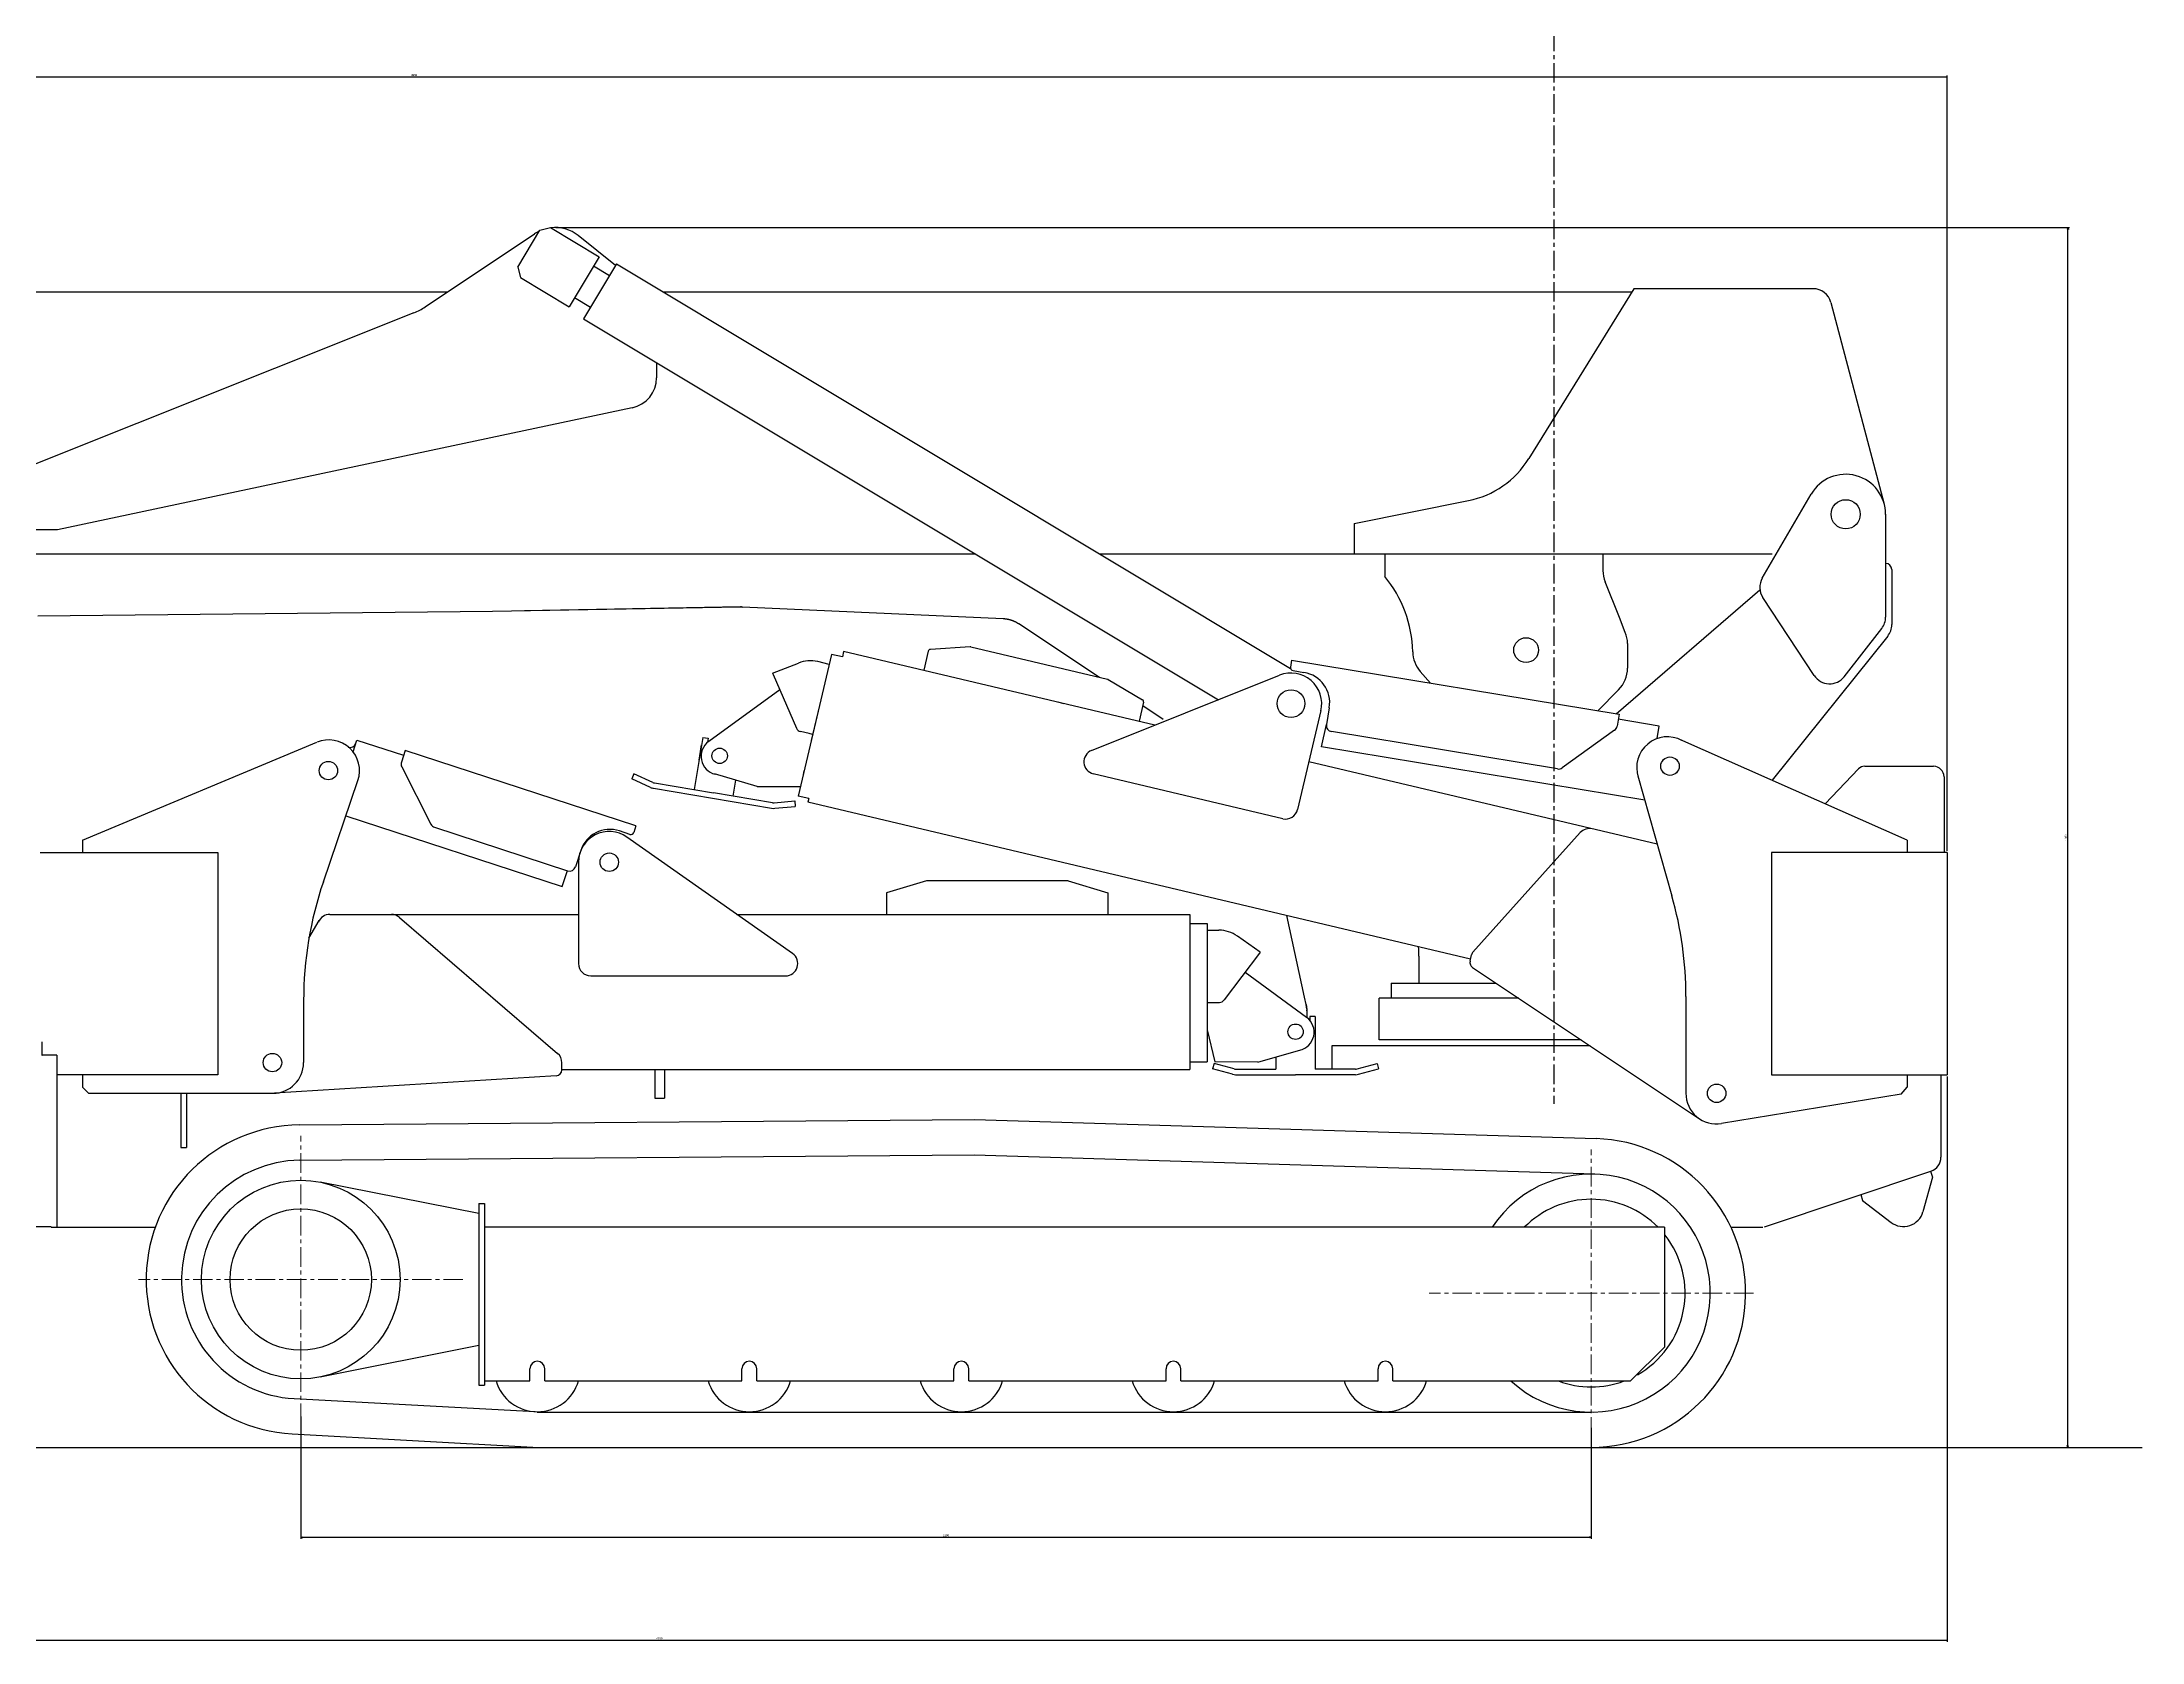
# Model space of a CAD drawing. Header units: millimetres. Extents: x 13669 to 217197, y -88248 to 24578.
# Drawn here: x 89481 to 92890, y 3672 to 6269 of the extents above; entities that cross this region are included whole.
import ezdxf

# ---------------------------------------------------------------- set-up
doc = ezdxf.new("R2010")
doc.units = ezdxf.units.MM
doc.linetypes.add('CENTER', pattern=[50.8, 31.75, -6.35, 6.35, -6.35])
doc.layers.add('1', color=7, linetype='Continuous')
doc.styles.get("Standard").update_dxf_attribs({"font": 'arial.ttf'})
doc.dimstyles.new('DIMSTYLE1', dxfattribs={"dimtxt": 3.2, "dimasz": 1, "dimexe": 2.54, "dimexo": 0, "dimgap": 1.6, "dimtad": 1, "dimdec": 4, "dimzin": 0, "dimdsep": 46, "dimtxsty": 'Standard', "dimsah": 1, "dimcen": 0.09, "dimadec": 0, "dimazin": 0, "dimtfac": 1, "dimtdec": 4, "dimtmove": 0, "dimatfit": 3, "dimfxl": 1, "dimtvp": 1, "dimtolj": 1, "dimtzin": 0, "dimarcsym": 0})
doc.dimstyles.new('DIMSTYLE4', dxfattribs={"dimtxt": 3.2, "dimasz": 1, "dimexe": 2.54, "dimexo": 2.54, "dimgap": 1.6, "dimtad": 1, "dimdec": 4, "dimzin": 0, "dimdsep": 46, "dimtxsty": 'Standard', "dimblk1": 'OPEN30', "dimblk2": 'OPEN30', "dimsah": 1, "dimcen": 0.09, "dimadec": 0, "dimazin": 0, "dimtfac": 1, "dimtdec": 4, "dimtmove": 0, "dimatfit": 3, "dimldrblk": 'OPEN30', "dimfxl": 1, "dimtvp": 1, "dimtolj": 1, "dimtzin": 0, "dimarcsym": 0})

# ---------------------------------------------------------------- blocks, each defined once
blk = doc.blocks.new('_OPEN30')
at = {"color": 0, "linetype": 'ByBlock'}
for q in [(-3, 1), (-3, -1), (-3, 0)]:
    blk.add_line((0, 0), q, dxfattribs=at)
blk = doc.blocks.new('*D122')
at = {"layer": '1', "color": 0, "linetype": 'Continuous', "lineweight": -2, "transparency": 16777216}
for p, q in [((90314.9, 5968.2), (92772.3, 5968.2)), ((92769.7, 3989.2), (92769.7, 5967.2)), ((91997.1, 3988.2), (92772.3, 3988.2))]:
    blk.add_line(p, q, dxfattribs=at)
at = {"layer": 'Defpoints', "color": 0, "linetype": 'Continuous', "transparency": 16777216}
for p in [(90313.9, 5968.2), (92769.7, 5968.2), (91996.1, 3988.2)]:
    blk.add_point(p, dxfattribs=at)
at = {"layer": '1', "color": 0, "linetype": 'Continuous', "lineweight": -2, "transparency": 16777216}
for p, rotation in [((92769.7, 5968.2), 90), ((92769.7, 3988.2), 270)]:
    blk.add_blockref('_OPEN30', p, dxfattribs=dict(at, rotation=rotation))
at = {"layer": '1', "color": 0, "linetype": 'Continuous', "transparency": 16777216, "insert": (92766.5, 4978.2), "char_height": 3.2, "attachment_point": 5, "rotation": 90}
blk.add_mtext('\\A1;1980', dxfattribs=at)
blk = doc.blocks.new('*D123')
at = {"layer": '1', "color": 0, "linetype": 'Continuous', "lineweight": -2, "transparency": 16777216}
for p, q in [((89900.8, 4038.5), (89900.8, 3839.7)), ((91996.1, 4019.8), (91996.1, 3839.7)), ((89901.8, 3842.2), (91995.1, 3842.2))]:
    blk.add_line(p, q, dxfattribs=at)
at = {"layer": 'Defpoints', "color": 0, "linetype": 'Continuous', "transparency": 16777216}
for p in [(89900.8, 4039.5), (91996.1, 4020.8), (91996.1, 3842.2)]:
    blk.add_point(p, dxfattribs=at)
at = {"layer": '1', "color": 0, "linetype": 'Continuous', "lineweight": -2, "transparency": 16777216, "rotation": 180}
blk.add_blockref('_OPEN30', (89900.8, 3842.2), dxfattribs=at)
at = {"layer": '1', "color": 0, "linetype": 'Continuous', "lineweight": -2, "transparency": 16777216}
blk.add_blockref('_OPEN30', (91996.1, 3842.2), dxfattribs=at)
at = {"layer": '1', "color": 0, "linetype": 'Continuous', "transparency": 16777216, "insert": (90948.4, 3845.4), "char_height": 3.2, "attachment_point": 5}
blk.add_mtext('\\A1;2100', dxfattribs=at)
blk = doc.blocks.new('*D124')
at = {"color": 0, "linetype": 'Continuous', "lineweight": -2, "transparency": 16777216}
for p, q in [((87596, 5436.2), (87596, 6215)), ((92572.7, 6212.5), (87597, 6212.5)), ((92573.7, 4956.5), (92573.7, 6215))]:
    blk.add_line(p, q, dxfattribs=at)
at = {"color": 0, "linetype": 'Continuous', "transparency": 16777216}
for points in [[(87597, 6212.6), (87597, 6212.3), (87596, 6212.5)], [(92572.7, 6212.6), (92572.7, 6212.3), (92573.7, 6212.5)]]:
    blk.add_solid(points, dxfattribs=at)
at = {"layer": 'Defpoints', "color": 0, "linetype": 'Continuous', "transparency": 16777216}
for p in [(87596, 6212.5), (87596, 5433.7), (92573.7, 4954)]:
    blk.add_point(p, dxfattribs=at)
at = {"color": 0, "linetype": 'Continuous', "transparency": 16777216, "insert": (90084.9, 6215.7), "char_height": 3.2, "attachment_point": 5}
blk.add_mtext('\\A1;4980', dxfattribs=at)
blk = doc.blocks.new('*D125')
at = {"color": 0, "linetype": 'Continuous', "lineweight": -2, "transparency": 16777216}
for p, q in [((88392.2, 4728), (88392.2, 3672.3)), ((92573.7, 4590.3), (92573.7, 3672.3)), ((92572.7, 3674.8), (88393.2, 3674.8))]:
    blk.add_line(p, q, dxfattribs=at)
at = {"color": 0, "linetype": 'Continuous', "transparency": 16777216}
for points in [[(88393.2, 3675), (88393.2, 3674.6), (88392.2, 3674.8)], [(92572.7, 3675), (92572.7, 3674.6), (92573.7, 3674.8)]]:
    blk.add_solid(points, dxfattribs=at)
at = {"layer": 'Defpoints', "color": 0, "linetype": 'Continuous', "transparency": 16777216}
for p in [(88392.2, 4730.5), (92573.7, 4592.8), (88392.2, 3674.8)]:
    blk.add_point(p, dxfattribs=at)
at = {"color": 0, "linetype": 'Continuous', "transparency": 16777216, "insert": (90483, 3678), "char_height": 3.2, "attachment_point": 5}
blk.add_mtext('\\A1;4190', dxfattribs=at)

msp = doc.modelspace()

# ---------------------------------------------------------------- linework, layer by layer
msp.add_line((92769.7368808, 3988.1933112), (92769.7368808, 5968.1933112))
at = {"color": 3, "linetype": 'Continuous'}
for p, q in [((89473.8637769, 5337.6463427), (90212.0140043, 5345.3154097)), ((90212.3578569, 5345.3201673), (90614.5900086, 5352.2723296)), ((90614.667319, 5352.2739352), (90264.0046148, 5346.2131018)), ((90614.5910791, 5352.272389), (90617.942423, 5352.2176176)), ((91041.4860031, 5332.9732299), (90617.7946133, 5352.2299342)), ((91197.6924388, 5237.9917896), (91066.7684475, 5324.7289739)), ((91300.7876266, 5169.6912299), (91267.7799682, 5191.5588029)), ((91530.5132272, 4718.7411854), (91501.6213307, 4851.2322936)), ((91533.0361313, 4707.1716555), (91530.5132272, 4718.7411854)), ((91534.0271309, 4699.4175918), (91533.0001522, 4707.171269)), ((91534.1455644, 4696.5424462), (91534.1157405, 4697.768183)), ((91534.1815732, 4696.5428178), (91534.1815732, 4686.0442318))]:
    msp.add_line(p, q, dxfattribs=at)
at = {"color": 7, "linetype": 'Continuous'}
for p, q in [((90987.524202, 5287.6047623), (90923.0046275, 5283.3438456)), ((90988.5886829, 5287.5158843), (91210.8383042, 5234.8785765)), ((90666.8744024, 5244.6530034), (90708.8519055, 5261.3304027)), ((90762.6629159, 5275.4026326), (90708.1668623, 5045.3053457)), ((90758.8229426, 5259.1890292), (90740.1442912, 5263.6128058)), ((90780.1411239, 5271.2630812), (90762.6629159, 5275.4026326)), ((90782.2105931, 5280.0009554), (90780.1411239, 5271.2630812)), ((91287.263622, 5160.3847991), (90782.2105931, 5280.0009554)), ((90919.7461327, 5280.5875993), (90912.4244717, 5249.6738731)), ((91509.6107617, 5265.8690982), (91507.7747841, 5254.745238)), ((91509.6107617, 5265.8690982), (92041.194628, 5178.1322467)), ((90678.4897058, 5217.8094873), (90563.2090895, 5134.1737656)), ((90666.8744024, 5244.6530034), (90667.7216769, 5242.52036)), ((90667.7216769, 5242.52036), (90705.5861272, 5155.627261)), ((90912.4244717, 5249.6738731), (90912.7950296, 5249.0734675)), ((91184.7670531, 5119.4076128), (91490.0331832, 5241.4502818)), ((91211.8295515, 5234.4805909), (91267.5843446, 5201.7339601)), ((91511.8844645, 5249.01077), (91529.6039557, 5246.0862063)), ((90742.9493166, 5192.166443), (90729.5513644, 5135.5966819)), ((90742.9493166, 5192.166443), (90729.5513644, 5135.5966819)), ((91139.8599079, 5195.2956815), (91130.3454302, 5197.5491105)), ((91269.2604356, 5197.8090198), (91261.9387746, 5166.8953035)), ((91557.196769, 5184.0568227), (91519.1557799, 5023.437031)), ((91570.7008699, 5188.741696), (91566.2002978, 5161.4734251)), ((90726.025577, 5146.6850727), (90712.4333663, 5149.904237)), ((91261.9387746, 5166.8953035), (91261.3385387, 5166.5248454)), ((91558.1711752, 5125.0797063), (91566.2002909, 5161.4734236)), ((91941.4663978, 5089.4241923), (91574.4197186, 5150.0045191)), ((92033.9360337, 5152.0988994), (91948.9031473, 5091.1585908)), ((92041.194628, 5178.1322467), (92037.9681904, 5158.5838918)), ((92106.2940548, 5158.9945186), (92039.8460727, 5169.9616151)), ((92102.9358166, 5138.6475686), (92106.2940548, 5158.9945186)), ((89546.3275303, 4973.9449983), (89927.2320755, 5132.7345663)), ((89985.8066605, 5117.314759), (89992.0212374, 5136.3469768)), ((89992.0212374, 5136.3469768), (90067.8685288, 5111.5806402)), ((90070.3858355, 5119.3016958), (90064.2444375, 5100.4647159)), ((90445.0790447, 4997.1409186), (90070.3858355, 5119.3016958)), ((90553.63385, 5140.5792986), (90539.3999975, 5055.9631151)), ((90547.4274545, 5103.6826888), (90551.5651512, 5128.2804087)), ((90553.6340495, 5140.5790691), (90562.4892255, 5139.0894943)), ((90562.4890259, 5139.0895242), (90561.42674, 5132.774755)), ((90731.8507389, 5145.3054281), (90726.025577, 5146.6850727)), ((92083.0049822, 5038.4569316), (91558.1711752, 5125.0797063)), ((92508.8835893, 4973.9530291), (92139.9626304, 5137.3007294)), ((90064.8359293, 5092.8513481), (90112.2366969, 4999.5910521)), ((90441.8509848, 5081.5505757), (90438.1201634, 5073.3826579)), ((90472.465511, 5067.5673237), (90441.8509848, 5081.5505757)), ((90641.6946253, 5061.1151767), (90572.4485921, 5081.1985757)), ((90717.8244148, 5086.0820775), (90716.4447502, 5080.2568259)), ((91495.1394987, 5008.6183516), (91187.5758698, 5081.4613684)), ((92103.2287609, 4967.1325422), (91537.5510453, 5101.1069923)), ((89937.5890585, 4906.3169341), (89993.6408766, 5070.5778221)), ((90468.7346896, 5059.3994059), (90438.1201634, 5073.3826579)), ((90473.4660373, 5057.9483136), (90665.3255224, 5025.6745152)), ((90474.9555522, 5066.8034995), (90570.8852449, 5050.6666018)), ((90666.8150373, 5034.5296941), (90570.8852449, 5050.6666018)), ((90606.725196, 5071.2573478), (90602.3705921, 5045.3704876)), ((90642.0938181, 5061.1139694), (90711.5357063, 5060.9056927)), ((92071.7709211, 5078.0767802), (92126.9952398, 4883.3138064)), ((89974.0349525, 5013.1222541), (90325.2469273, 4898.4413829)), ((90669.4180219, 5034.4367953), (90702.9225803, 5037.6341889)), ((90670.2710832, 5025.4978088), (90703.7756416, 5028.6952084)), ((90702.9225803, 5037.6341889), (90703.7756416, 5028.6952084)), ((90725.6451165, 5041.1657833), (90708.1668623, 5045.3053457)), ((90725.6451165, 5041.1657833), (90724.2654816, 5035.3405808)), ((91799.9920487, 4780.5667238), (90724.2654816, 5035.3405808)), ((90118.0384208, 4994.6258384), (90334.1821922, 4924.156744)), ((90435.2950278, 4983.2252341), (90418.2203988, 4988.7920549)), ((90699.2928603, 4789.7313665), (90430.3705761, 4978.8414488)), ((90445.0790447, 4997.1409186), (90441.5843187, 4986.4218472)), ((91803.9922879, 4792.1683183), (91978.2098356, 4986.0568513)), ((89480.7649551, 4953.9983775), (89766.1188772, 4953.9983775)), ((89546.3275303, 4973.9449983), (89546.3275303, 4953.9903488)), ((89766.1188772, 4953.9983775), (89766.1188772, 4592.819184)), ((90355.3274917, 4956.825924), (90346.7607749, 4930.5499729)), ((92573.7361979, 4953.9983775), (92288.3847003, 4953.9983775)), ((92288.3847003, 4953.9983775), (92288.3847003, 4592.819184)), ((92508.8835893, 4973.9530291), (92508.8835893, 4953.9983775)), ((92573.7361979, 4953.9983775), (92573.7361979, 4592.819184)), ((90325.2469273, 4898.4413829), (90333.6955672, 4924.3153966)), ((90351.7878711, 4938.4716933), (90351.7878711, 4773.4085712)), ((90916.5087212, 4907.9868741), (90852.0288564, 4888.1469847)), ((90852.0288564, 4888.1469847), (90852.0288564, 4853.2263444)), ((90916.8814741, 4908.1015844), (91145.9699535, 4908.1014138)), ((91146.7328199, 4907.9866995), (91211.2125848, 4888.1467143)), ((91211.2125848, 4888.1467143), (91211.2125848, 4853.22607)), ((89914.1860436, 4814.5278845), (89930.8486466, 4843.2784318)), ((89948.1133613, 4853.2271815), (90351.7878711, 4853.2271815)), ((90061.0600516, 4848.4073928), (90317.8887094, 4627.724968)), ((90608.9992592, 4853.2271815), (91344.4098841, 4853.2271815)), ((91344.4098841, 4853.2271815), (91344.4098841, 4601.7985676)), ((91344.4098841, 4838.2611928), (91372.3331265, 4838.2611928)), ((91372.3331265, 4838.2611928), (91372.3331265, 4613.7713586)), ((91372.3331265, 4827.5854502), (91391.5284038, 4827.5854502)), ((91458.456405, 4792.2499927), (91421.4525989, 4818.1527168)), ((91457.1403957, 4790.3700251), (91400.2696387, 4714.5423491)), ((91458.456405, 4792.2499927), (91457.1403957, 4790.3700251)), ((91799.2917901, 4777.610063), (91801.7050059, 4787.7992174)), ((90371.7425227, 4753.4539196), (90687.8144458, 4753.4539196)), ((91372.3331265, 4758.7087776), (91372.3331265, 4700.574093)), ((91434.062043, 4759.598785), (91533.8872827, 4686.2633153)), ((91803.4661436, 4767.0090047), (92171.9143079, 4521.3790569)), ((89905.5112378, 4712.9853175), (89905.5112378, 4612.7657938)), ((91372.3331265, 4710.5514187), (91392.2877781, 4710.5514187)), ((92149.6998718, 4720.0095544), (92149.6998718, 4562.8872066)), ((91547.9026318, 4687.8242978), (91538.9230386, 4687.8242978)), ((91538.9232381, 4687.8242978), (91538.9232381, 4681.5842288)), ((91547.9028313, 4687.8245173), (91547.9028313, 4602.019316)), ((91372.3331265, 4665.7064024), (91385.1264527, 4613.8810294)), ((89504.710517, 4617.7624984), (89504.710517, 4592.819184)), ((90324.8386153, 4601.2012551), (90324.8386153, 4612.5901131)), ((91344.4098841, 4613.7713586), (91372.3331265, 4613.7713586)), ((91383.6054094, 4611.0704965), (91381.2812911, 4602.3968779)), ((91416.115428, 4602.3594829), (91383.6054094, 4611.0704965)), ((91454.9674339, 4613.6740398), (91385.1264527, 4613.8810294)), ((91454.9674339, 4613.6740398), (91524.3320976, 4633.344158)), ((91484.047647, 4621.9204691), (91484.047647, 4602.019316)), ((91615.8350504, 4602.3594829), (91648.3450689, 4611.0704965)), ((91648.3450689, 4611.0704965), (91650.6690874, 4602.3968779)), ((89766.1188772, 4592.819184), (89504.710517, 4592.819184)), ((89546.3275303, 4592.8111422), (89546.3275303, 4572.8564907)), ((89546.3275303, 4572.8564907), (89556.3048561, 4562.8791649)), ((90315.4764714, 4591.2429062), (89857.9929266, 4562.9821109)), ((90324.8386153, 4601.7985676), (91344.4098841, 4601.7985676)), ((91413.7913097, 4593.6858344), (91381.2812911, 4602.3968779)), ((91418.6977594, 4602.019316), (91484.047647, 4602.019316)), ((91418.6977594, 4593.0397228), (91515.9751893, 4593.0397228)), ((91613.2528187, 4593.0397228), (91515.9751893, 4593.0397228)), ((91613.2528187, 4602.019316), (91547.9028313, 4602.019316)), ((91618.1591686, 4593.6858344), (91650.6690874, 4602.3968779)), ((92288.3847003, 4592.819184), (92573.7361979, 4592.819184)), ((92499.0368976, 4561.2779438), (92508.8835893, 4572.8645324)), ((92508.8835893, 4592.819184), (92508.8835893, 4572.8645324)), ((89556.3048561, 4562.8791649), (89855.6246188, 4562.8791649)), ((92499.0368976, 4561.2779438), (92207.6327251, 4513.6537533))]:
    msp.add_line(p, q, dxfattribs=at)
at = {"linetype": 'Continuous'}
for p, q in [((90190.1562322, 4367.5503421), (89932.2154958, 4418.7562486)), ((90190.1562322, 4153.5980114), (89932.2153545, 4102.3923163)), ((90272.967834, 4095.9484262), (90272.967834, 4115.9028776)), ((90296.9134152, 4095.9484262), (90296.9134152, 4115.9028776)), ((90617.1855628, 4095.9484262), (90617.1855628, 4115.9028776)), ((90641.1311439, 4095.9484262), (90641.1311439, 4115.9028776)), ((90961.4032915, 4095.9484262), (90961.4032915, 4115.9028776)), ((90985.3488726, 4095.9484262), (90985.3488726, 4115.9028776)), ((91305.6210202, 4095.9484262), (91305.6210202, 4115.9028776)), ((91329.5666013, 4095.9484262), (91329.5666013, 4115.9028776)), ((91649.8387489, 4095.9484262), (91649.8387489, 4115.9028776)), ((91673.78433, 4095.9484262), (91673.78433, 4115.9028776))]:
    msp.add_line(p, q, dxfattribs=at)
at = {"color": 7, "linetype": 'Continuous'}
for centre, radius in [((92409.1101441, 5502.751078), 23.692907), ((91508.6063244, 5195.4509686), 22.448983), ((90580.9815004, 5110.685265), 12.4716572), ((89945.7198806, 5086.6887887), 14.9659887), ((92123.8653926, 5093.9037023), 14.9659887), ((90401.6745, 4938.0344498), 14.9659887), ((91515.9751893, 4662.8811829), 12.4716572), ((89854.9170767, 4612.7738355), 14.9659887), ((92199.5865008, 4562.8872066), 14.9659887)]:
    msp.add_circle(centre, radius, dxfattribs=at)
at = {"linetype": 'Continuous'}
msp.add_circle((89900.8135142, 4260.5742965), 161.2687645, dxfattribs=at)
at = {"color": 3, "linetype": 'Continuous'}
msp.add_arc((90615.5293782, 5302.3947629), 49.8866273, 87.3974377976, 90.9901988297, dxfattribs=at)
at = {"color": 7, "linetype": 'Continuous'}
for centre, radius, start, end in [((90987.760964, 5284.0207473), 3.5918372, 76.6768240001, 93.7795690002), ((90728.1184209, 5212.8360797), 52.1814129, 76.6756549999, 111.6676500002), ((90923.2412897, 5279.7598006), 3.5918372, 93.7775989997, 166.6752900001), ((91512.6968883, 5253.9328442), 4.9886629, 170.62782, 260.62742), ((91210.0103857, 5231.3834394), 3.5918372, 59.572182, 76.6749340001), ((91508.5522473, 5195.1283718), 49.8866289, 346.67565, 111.7910700002), ((91521.4801476, 5196.865484), 49.8866289, 350.6279400001, 80.627905), ((91265.7652786, 5198.6368186), 3.5918372, 346.6752900001, 59.5738570004), ((90714.732641, 5159.6129831), 9.9773258, 203.5457200002, 256.6760200004), ((91576.0444363, 5159.8486675), 9.9773258, 170.6279400001, 260.6281099997), ((92028.1240519, 5160.2086394), 9.9773258, 305.6279300004, 350.6279400001), ((89946.4274027, 5086.6887887), 49.8866289, 341.15848, 112.5927899999), ((89980.8334125, 5134.2274636), 9.9773258, 251.9166399996, 341.9166100001), ((90580.7862441, 5109.9460848), 29.9321829, 126.9807000002, 255.9896999999), ((91192.1747186, 5100.8788608), 19.9546516, 111.7913400005, 256.6753499999), ((92119.7654899, 5091.6854734), 49.8866289, 61.8526899998, 198.3828500001), ((90073.7303414, 5097.372038), 9.9773258, 161.9425399999, 206.9425099999), ((91943.0911554, 5099.2683408), 9.9773258, 260.62794, 305.6279300004), ((90476.6106908, 5076.642799), 18.956919, 245.45117, 260.4512299995), ((90476.6106908, 5076.642799), 9.9773258, 245.4513499999, 260.4508700004), ((90668.4702757, 5044.3689936), 18.956919, 260.4512299995, 275.45111), ((90668.4702757, 5044.3689936), 9.9773258, 260.4508700004, 275.4510400002), ((91499.7382976, 5028.0358489), 19.9546516, 256.6755100002, 346.67564), ((90121.1310996, 5004.1117451), 9.9773258, 206.9425099999, 251.9425400001), ((90401.6745, 4938.0344498), 49.8866289, 54.884551, 180.0000099999), ((90402.7570095, 4941.3625352), 49.8866289, 71.9425400001, 161.9425399999), ((90436.8413667, 4987.9681861), 4.9886629, 251.9425400001, 341.9425399999), ((91993.0527241, 4972.7198316), 19.9546516, 76.6756020003, 138.0588399999), ((90337.274871, 4933.6426508), 9.9773258, 251.9425400001, 341.9425399999), ((90504.1507851, 4712.9853175), 598.6395473, 161.15848, 180), ((91145.9699535, 4905.5073101), 2.5941046, 72.896727, 90), ((91551.0603245, 4720.0095544), 598.6395473, 0, 15.830492), ((89948.1133613, 4833.2725299), 19.9546516, 90, 157.72809), ((90048.0552759, 4833.2725299), 19.9546516, 49.3288600004, 90), ((91391.5284038, 4775.4040364), 52.1814129, 55.0078859999, 90), ((90371.7425227, 4773.4085712), 19.9546516, 180, 270), ((90687.8144458, 4773.4085712), 19.9546516, 270, 54.8845529997), ((91809.0005662, 4775.3106586), 9.9773258, 166.67572, 236.3100300001), ((91811.413782, 4785.4998229), 9.9773258, 138.0590600003, 166.67572), ((91392.2877781, 4720.5287445), 9.9773258, 270, 323.1301000002), ((91516.1659557, 4662.1408653), 29.9321829, 282.8267500005, 52.6776580001), ((89480.7651766, 4624.7464766), 0.0002215, 180, 0), ((89855.6246188, 4612.7657938), 49.8866289, 270, 0), ((90304.8839637, 4612.5901131), 19.9546516, 0, 49.328912), ((90314.8612895, 4601.2012551), 9.9773258, 273.5349599996, 0), ((91418.6977594, 4611.9968214), 18.956919, 254.9998900001, 270), ((91418.6977594, 4611.9968214), 9.9773258, 254.9996100005, 270), ((91613.2528187, 4611.9968214), 9.9773258, 270, 284.9997200003), ((91613.2528187, 4611.9968214), 18.956919, 270, 284.9997599996), ((92199.5865008, 4562.8872066), 49.8866289, 180, 279.2817999999)]:
    msp.add_arc(centre, radius, start, end, dxfattribs=at)
at = {"color": 3, "linetype": 'Continuous'}
for points, start_tangent, end_tangent in [([(91066.7684475, 5324.7289739), (91065.7621045, 5325.3298067), (91064.7534767, 5325.9259646), (91063.7402793, 5326.512773), (91062.7202275, 5327.0855571), (91061.6910364, 5327.6396422), (91060.6504213, 5328.1703534), (91059.5960973, 5328.673016), (91058.5263714, 5329.1438632), (91057.4426079, 5329.5838193), (91056.3471554, 5329.9953188), (91055.2423559, 5330.3807887), (91054.1298379, 5330.7417885), (91053.0099046, 5331.0782674), (91051.8827154, 5331.3899998), (91050.7484487, 5331.6766829), (91049.6075503, 5331.9369383), (91048.4606621, 5332.1685983), (91047.3084306, 5332.3694766), (91046.1515043, 5332.5374485), (91044.9906565, 5332.674128), (91043.826855, 5332.7869589), (91042.6610842, 5332.8838907), (91041.4943288, 5332.9728731)], (-0.8574733753, 0.514528338), (-0.9973587374, 0.0726329742)), ([(91533.0361313, 4707.1716555), (91533.17872, 4706.419002), (91533.3188112, 4705.6660794), (91533.4539076, 4704.9126184), (91533.5815116, 4704.15835), (91533.6991257, 4703.4030051), (91533.8042526, 4702.6463144), (91533.8943948, 4701.8880089), (91533.9678872, 4701.127909), (91534.0263949, 4700.3661943), (91534.0724153, 4699.6031339), (91534.1084459, 4698.8389969), (91534.1369841, 4698.0740524), (91534.1605274, 4697.3085697), (91534.1815732, 4696.5428178)], (0.1877432935, -0.9822181304), (0.0258391421, -0.9996661136))]:
    msp.add_spline(points, degree=3, dxfattribs=dict(at, start_tangent=start_tangent, end_tangent=end_tangent))
at = {"layer": '1', "color": 7, "linetype": 'CENTER'}
msp.add_line((91935.1871045, 8826.0161949), (91935.1871045, 4545.8019147), dxfattribs=at)
at = {"layer": '1', "color": 7, "linetype": 'Continuous'}
for p, q in [((90289.0617789, 5963.9396181), (90306.1725728, 5968.2174962)), ((90306.1725728, 5968.2174962), (90385.310683, 5920.7343666)), ((90103.1108121, 5839.347048), (90280.5834867, 5958.0846841)), ((90253.1284412, 5904.0514803), (90289.0617789, 5963.9396181)), ((90411.9896522, 5906.5759432), (90351.2320503, 5955.1042973)), ((90253.1284412, 5904.0514803), (90257.4063192, 5886.9403272)), ((90385.310683, 5920.7343666), (90336.5444295, 5839.4573174)), ((90413.483936, 5909.0666173), (90360.0978149, 5820.0893918)), ((90376.3274799, 5905.7623687), (90402.190881, 5890.2444582)), ((90413.483936, 5909.0666173), (91507.9546903, 5252.3841946)), ((90257.4063192, 5886.9403272), (90336.5444295, 5839.4573174)), ((92064.8924154, 5868.9191223), (91894.5429526, 5593.0358563)), ((92356.1443146, 5868.9191223), (92064.8924154, 5868.9191223)), ((88367.9864662, 5863.9305394), (90139.854588, 5863.9305394)), ((90345.5279452, 5854.4298362), (90371.3911167, 5838.9114778)), ((90488.710736, 5863.9305394), (92061.8119361, 5863.9305394)), ((92385.0779997, 5846.6535631), (92471.7996755, 5519.3616487)), ((90084.6032725, 5829.6026332), (89279.3698908, 5508.3308773)), ((90360.0978149, 5820.0893918), (91390.6904509, 5201.7339314)), ((90478.4976657, 5749.0493391), (90478.4976657, 5724.2469851)), ((90438.971533, 5675.4478064), (89505.7084324, 5477.3088981)), ((91610.9243061, 5487.7850898), (91796.5529652, 5524.9110371)), ((91797.1459776, 5525.029448), (91797.4576293, 5525.091946)), ((91797.1459776, 5525.029448), (91797.4576293, 5525.091946)), ((92273.7622964, 5399.0513866), (92353.1220171, 5535.4801342)), ((92473.9626798, 5502.751078), (92473.9626798, 5335.9368211)), ((89505.7084324, 5477.3088981), (89281.2186093, 5477.3088981)), ((91610.9243061, 5487.7850898), (91610.9243061, 5437.898662)), ((91610.9243061, 5487.7850898), (91610.9243061, 5437.898662)), ((90997.0824894, 5437.898662), (88367.2958757, 5437.898662)), ((92289.9453188, 5437.898662), (91198.7638972, 5437.898662)), ((91660.8049869, 5437.898662), (91660.8049869, 5401.9802903)), ((92015.0001209, 5437.898662), (92015.0001209, 5411.5874969)), ((92041.746018, 5335.1157271), (92018.5680125, 5393.0599627)), ((92483.9400851, 5412.9553882), (92483.9400851, 5323.7074536)), ((92036.4881671, 5178.9090035), (92269.9301653, 5380.323787)), ((92357.9416816, 5241.0535922), (92274.6381061, 5367.5376848)), ((92051.3412518, 5311.1270439), (92041.746018, 5335.1157271)), ((92054.906547, 5293.1277229), (92054.9095026, 5252.8590641)), ((92477.3522966, 5304.9731493), (92289.6121861, 5071.0401655)), ((92406.5516023, 5239.1221637), (92467.643441, 5317.5417059)), ((91718.3870456, 5247.7735016), (91735.0827428, 5228.6553496)), ((92040.5033621, 5217.7904014), (92006.9000492, 5183.7924653)), ((92375.9511414, 5032.8116253), (92429.9969889, 5089.4313868)), ((92439.9281063, 5093.6809333), (92551.4866184, 5093.6809333)), ((92568.7475511, 5076.4201203), (92568.7475511, 4953.9982171)), ((89477.7722005, 4953.9982171), (89544.1735364, 4953.9982171)), ((92508.8835983, 4973.9530277), (92508.8835983, 4953.9982171)), ((92573.7360143, 4924.0662407), (92573.7360143, 4902.1162843)), ((91716.1848902, 4785.4620334), (91716.1848902, 4741.4811846)), ((91671.2869256, 4741.4811846), (91841.7577925, 4741.4811846)), ((91671.2869256, 4741.4811846), (91671.2869256, 4717.1366701)), ((91651.8311409, 4649.6899898), (91651.8311409, 4717.1366701)), ((91878.2750432, 4717.1366701), (91651.8311409, 4717.1366701)), ((89480.7653981, 4624.7464766), (89480.7653981, 4646.6967922)), ((91994.412634, 4639.7124648), (91575.0059344, 4639.7124648)), ((91575.0059344, 4639.7124648), (91575.0059344, 4602.0192466)), ((91979.4460812, 4649.6899898), (91651.8311409, 4649.6899898)), ((89504.7109792, 4624.7464766), (89480.7653981, 4624.7464766)), ((89504.7109792, 4624.7464766), (89504.7109792, 4345.3815231)), ((90475.5044681, 4601.7985881), (90475.5044681, 4554.9053579)), ((90491.4683884, 4601.7985881), (90491.4683884, 4554.9053579)), ((92563.758609, 4592.819184), (92563.758609, 4459.0879531)), ((89706.2526744, 4562.8872582), (89706.2526744, 4475.0865945)), ((89715.2322673, 4562.8872582), (89715.2322673, 4475.0865945)), ((90475.5044681, 4554.9053579), (90491.4683884, 4554.9053579)), ((89898.7520391, 4511.4954915), (90994.9310561, 4520.5014245)), ((90994.9310561, 4520.5014245), (92003.7909549, 4489.3344548)), ((89706.2526744, 4475.0865945), (89715.2322673, 4475.0865945)), ((89899.2234079, 4454.1278655), (90994.2805743, 4463.1245795)), ((90994.2805743, 4463.1245795), (92002.0195806, 4431.9922111)), ((92277.2560764, 4346.3279722), (92547.3855785, 4436.3711395)), ((92547.0176546, 4436.2485381), (92550.1727244, 4426.7830894)), ((92433.4335865, 4398.387222), (92436.5886563, 4388.921893)), ((92550.1727244, 4426.7830894), (92534.5687062, 4370.6399207)), ((90190.1562322, 4384.2930924), (90199.1358251, 4384.2930924)), ((90190.1562322, 4384.2930924), (90190.1562322, 4088.9640989)), ((90199.1358251, 4384.2930924), (90199.1358251, 4088.9640989)), ((92436.5886563, 4388.921893), (92482.757772, 4353.3696492)), ((89495.7313863, 4346.379096), (89102.7411782, 4346.379096)), ((89495.7313863, 4345.3815231), (89664.6497414, 4345.3815231)), ((92114.7823153, 4345.3815231), (90199.1358251, 4345.3815231)), ((92114.7823153, 4345.3815231), (92114.7823153, 4150.8236764)), ((92222.9020018, 4345.3815231), (92274.4162502, 4345.3815231)), ((92059.9068257, 4095.9484262), (92114.7823153, 4150.8236764)), ((90199.1358251, 4095.9484262), (90272.967834, 4095.9484262)), ((90296.9134152, 4095.9484262), (90617.1855628, 4095.9484262)), ((90641.1311439, 4095.9484262), (90961.4032915, 4095.9484262)), ((90985.3488726, 4095.9484262), (91305.6210202, 4095.9484262)), ((91329.5666013, 4095.9484262), (91649.8387489, 4095.9484262)), ((91673.78433, 4095.9484262), (92059.9068257, 4095.9484262)), ((89890.3621061, 4067.2965806), (90281.1695548, 4046.1636474)), ((90190.1562322, 4088.9640989), (90199.1358251, 4088.9640989)), ((90284.9406246, 4045.5627331), (91996.0518628, 4045.5627331)), ((89886.9454309, 4010.0280893), (90277.9099625, 3988.3876296)), ((88505.9059496, 3988.1933112), (92890.1710023, 3988.1933112)), ((90284.9406246, 3988.1933112), (91996.0518628, 3988.1933112))]:
    msp.add_line(p, q, dxfattribs=at)
at = {"layer": '1', "linetype": 'CENTER', "lineweight": 9}
for p, q in [((89900.8135142, 4027.3685872), (89900.8135142, 4493.7800057)), ((91996.0518628, 4005.4182717), (91996.0518628, 4471.8296901)), ((90164.191357, 4260.5742965), (89637.4356714, 4260.5742965)), ((92259.4297056, 4238.6239809), (91732.6740201, 4238.6239809))]:
    msp.add_line(p, q, dxfattribs=at)
at = {"layer": '1', "color": 7, "linetype": 'Continuous'}
for centre, radius in [((91890.2832732, 5282.2523847), 20.1043112), ((91890.2832732, 5282.2523847), 20.1043112), ((91890.2832732, 5282.2523847), 20.1043112), ((91890.2832732, 5282.2523847), 20.1043112), ((89900.8135142, 4260.5742965), 114.7392389)]:
    msp.add_circle(centre, radius, dxfattribs=at)
for centre, radius, start, end in [((90313.8717955, 5908.3293583), 59.8639528, 51.3848669996, 96.6945960004), ((90313.8717955, 5908.3293583), 59.8639528, 115.4774299998, 124.10112), ((92356.1443146, 5838.9871459), 29.9319764, 14.8403210001, 90), ((90047.6299782, 5922.2722716), 99.7732507, 291.7509500003, 303.7843399998), ((90047.6299782, 5922.2722716), 99.7732507, 291.7509500003, 303.7843399998), ((90428.6112379, 5724.2469851), 49.8866254, 281.9862800001, 0), ((90428.6112379, 5724.2469851), 49.8866254, 281.9862800001, 0), ((91767.2022678, 5671.6647637), 149.659882, 281.3099100004, 328.3059799998), ((92409.1101441, 5502.751078), 64.8526136, 359.91123775, 149.6906662398), ((92473.9626798, 5412.9553882), 9.9773252, 0, 90), ((92473.9626798, 5412.9553882), 9.9773252, 0, 90), ((91506.5840703, 5275.3521063), 199.5465014, 1.2027437, 39.388822), ((92064.8866684, 5411.5874969), 49.8866254, 180, 201.80153), ((92299.6356166, 5384.0013494), 29.9319764, 149.8142499997, 213.3694099999), ((92444.0307034, 5335.9368211), 29.9319764, 322.0802399999, 0), ((92454.0081087, 5323.7074536), 29.9319764, 321.2519900001, 0), ((92005.0227156, 5292.5997492), 49.8866254, 0.60639959, 21.8013319998), ((91755.9620923, 5280.5878076), 49.8866254, 181.2028, 221.1307400002), ((92005.0227156, 5252.8590641), 49.8866254, 315.3345699999, 0), ((92382.9391635, 5257.5171615), 29.9319764, 213.3692642854, 322.0800382264), ((92439.9281063, 5079.9517344), 13.7291989, 90, 136.3323726457), ((92551.7858185, 5076.7193204), 16.9614525, 0, 90), ((91516.6385804, 4785.4620334), 199.5465014, 0, 4.336527), ((89900.8135142, 4260.5742965), 250.9297435, 90.4707109998, 266.8318500005), ((91996.0518628, 4238.8236871), 250.6303998, 270, 88.2305019998), ((89900.8135142, 4260.5742965), 193.5601061, 90.470702, 266.8318900006), ((92539.8130279, 4459.0879531), 23.9455811, 288.4354999998, 0), ((91996.0518628, 4238.6239809), 193.2607864, 227.58295, 146.4681299998), ((91996.0518628, 4238.6239809), 152.3537599, 44.4847880005, 135.5151199999), ((92502.8460792, 4379.4566837), 32.925174, 232.4020600001, 344.46758), ((91996.0518628, 4238.6239809), 152.3537599, 299.40464, 38.2001909998), ((90284.9406246, 4115.9028776), 11.9727906, 0, 180), ((90629.1583533, 4115.9028776), 11.9727906, 0, 180), ((90973.376082, 4115.9028776), 11.9727906, 0, 180), ((91317.5938107, 4115.9028776), 11.9727906, 0, 180), ((91661.8115394, 4115.9028776), 11.9727906, 0, 180), ((90284.9406246, 4115.9028776), 69.8412803, 196.6014299999, 343.3985700001), ((90629.1583533, 4115.9028776), 69.8412803, 196.6014299999, 343.3985700001), ((90973.376082, 4115.9028776), 69.8412803, 196.6014299999, 343.3985700001), ((91317.5938107, 4115.9028776), 69.8412803, 196.6014299999, 343.3985700001), ((91661.8115394, 4115.9028776), 69.8412803, 196.6014299999, 343.3985700001), ((91996.0518628, 4238.6239809), 152.3537599, 249.4681300004, 290.5319999996)]:
    msp.add_arc(centre, radius, start, end, dxfattribs=at)

# ---------------------------------------------------------------- dimensions: what is measured, and where the dimension line sits
at = {"linetype": 'Continuous'}
for base, p1, p2, text, override, picture, middle in [((87596.0482614, 6212.4676387), (92573.7361979, 4953.9983775), (87596.0482614, 5433.6627505), '4980', {"dimexo": 2.54, "dimlfac": 1, "dimtofl": 0, "dimtmove": 2}, '*D124', (90084.8922296, 6215.7014722)), ((88392.23891, 3674.8116084), (92573.7361979, 4592.819184), (88392.23891, 4730.5063261), '4190', {"dimexo": 2.54, "dimlfac": 12, "dimtofl": 0, "dimtmove": 2}, '*D125', (90482.987554, 3678.0454419))]:
    dim = msp.add_linear_dim(base=base, p1=p1, p2=p2, text=text, dimstyle='DIMSTYLE1', override=override, dxfattribs=at)
    dim.commit()
    dim.dimension.update_dxf_attribs({"geometry": picture, "text_midpoint": middle})
at = {"layer": '1', "color": 7, "linetype": 'Continuous'}
dim = msp.add_linear_dim(base=(92769.7368808, 5968.1933112), p1=(91996.0518628, 3988.1933112), p2=(90313.8717955, 5968.1933112), angle=90, text='1980', dimstyle='DIMSTYLE4', override={"dimexo": 1}, dxfattribs=at)
dim.commit()
dim.dimension.update_dxf_attribs({"geometry": '*D122', "text_midpoint": (92766.5030473, 4978.1933112)})
dim = msp.add_linear_dim(base=(91996.0518628, 3842.2113352), p1=(89900.8135142, 4039.549924), p2=(91996.0518628, 4020.8301012), text='2100', dimstyle='DIMSTYLE4', override={"dimexo": 1}, dxfattribs=at)
dim.commit()
dim.dimension.update_dxf_attribs({"geometry": '*D123', "text_midpoint": (90948.4326885, 3845.4451688)})

doc.saveas('drawing.dxf')
